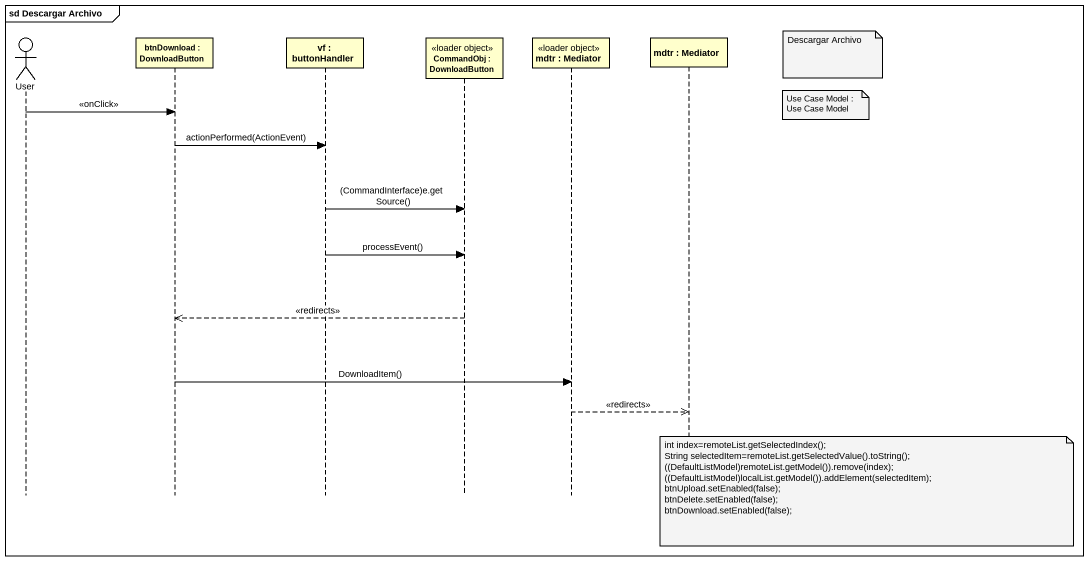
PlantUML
@startuml
mainframe sd Descargar Archivo
hide footbox
actor User
participant "btnDownload : DownloadButton" as btnDownload
participant "vf : buttonHandler" as vf
participant "CommandObj : DownloadButton" as CommandObj <<loader object>>
participant "mdtr : Mediator" as mdtr <<loader object>>
participant "mdtr : Mediator" as mdtr_2

note right of mdtr_2 : Descargar Archivo
note right of mdtr_2 : Use Case Model : Use Case Model
User -> btnDownload : <<onClick>>
btnDownload -> vf : actionPerformed(ActionEvent)
vf -> CommandObj : (CommandInterface)e.getSource()
vf -> CommandObj : processEvent()
CommandObj -->> btnDownload : <<redirects>>
btnDownload -> mdtr : DownloadItem()
mdtr -->> mdtr_2 : <<redirects>>
note over mdtr_2
  int index=remoteList.getSelectedIndex();
  String selectedItem=remoteList.getSelectedValue().toString();
  ((DefaultListModel)remoteList.getModel()).remove(index);
  ((DefaultListModel)localList.getModel()).addElement(selectedItem);
  btnUpload.setEnabled(false);
  btnDelete.setEnabled(false);
  btnDownload.setEnabled(false);
end note
@enduml
